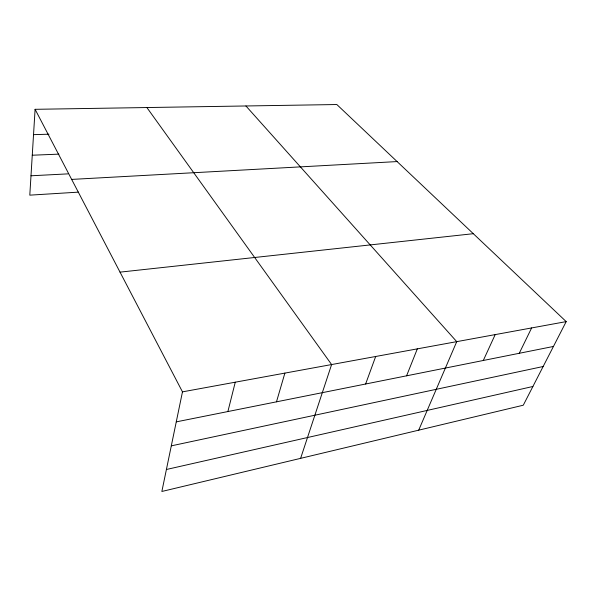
<?xml version="1.0" encoding="UTF-8"?>
<svg xmlns="http://www.w3.org/2000/svg" width="596" height="596" viewBox="0 0 596 596"><rect width="100%" height="100%" fill="white"/><g stroke="black" fill="none" stroke-linecap="round" stroke-linejoin="round"><path stroke-width="0.89" d="M35.097 109.314L182.473 391.855L161.859 491.469L523.281 405.213L566.2 321.609L336.829 104.531L35.097 109.314L29.8 195.153L78.463 192.135M227.888 411.553L235.264 382.192M276.484 401.831L284.888 373.103M300.615 458.354L331.607 364.551L146.877 107.541M365.616 384.01L375.681 356.483M406.576 375.823L417.327 348.861M418.697 430.178L456.737 341.642L245.925 105.969M483.304 360.476L495.187 334.609M519.272 353.286L531.625 327.934M166.411 469.492L532.899 386.484M171.298 445.853L543.15 366.51M176.26 421.871L553.446 346.455M182.473 391.855L566.2 321.609M120.027 272.141L473.313 233.699M71.662 179.411L397.107 161.576M30.992 175.783L68.115 173.861M32.266 155.221L58.892 154.141M33.532 134.651L48.984 134.197"/></g></svg>
